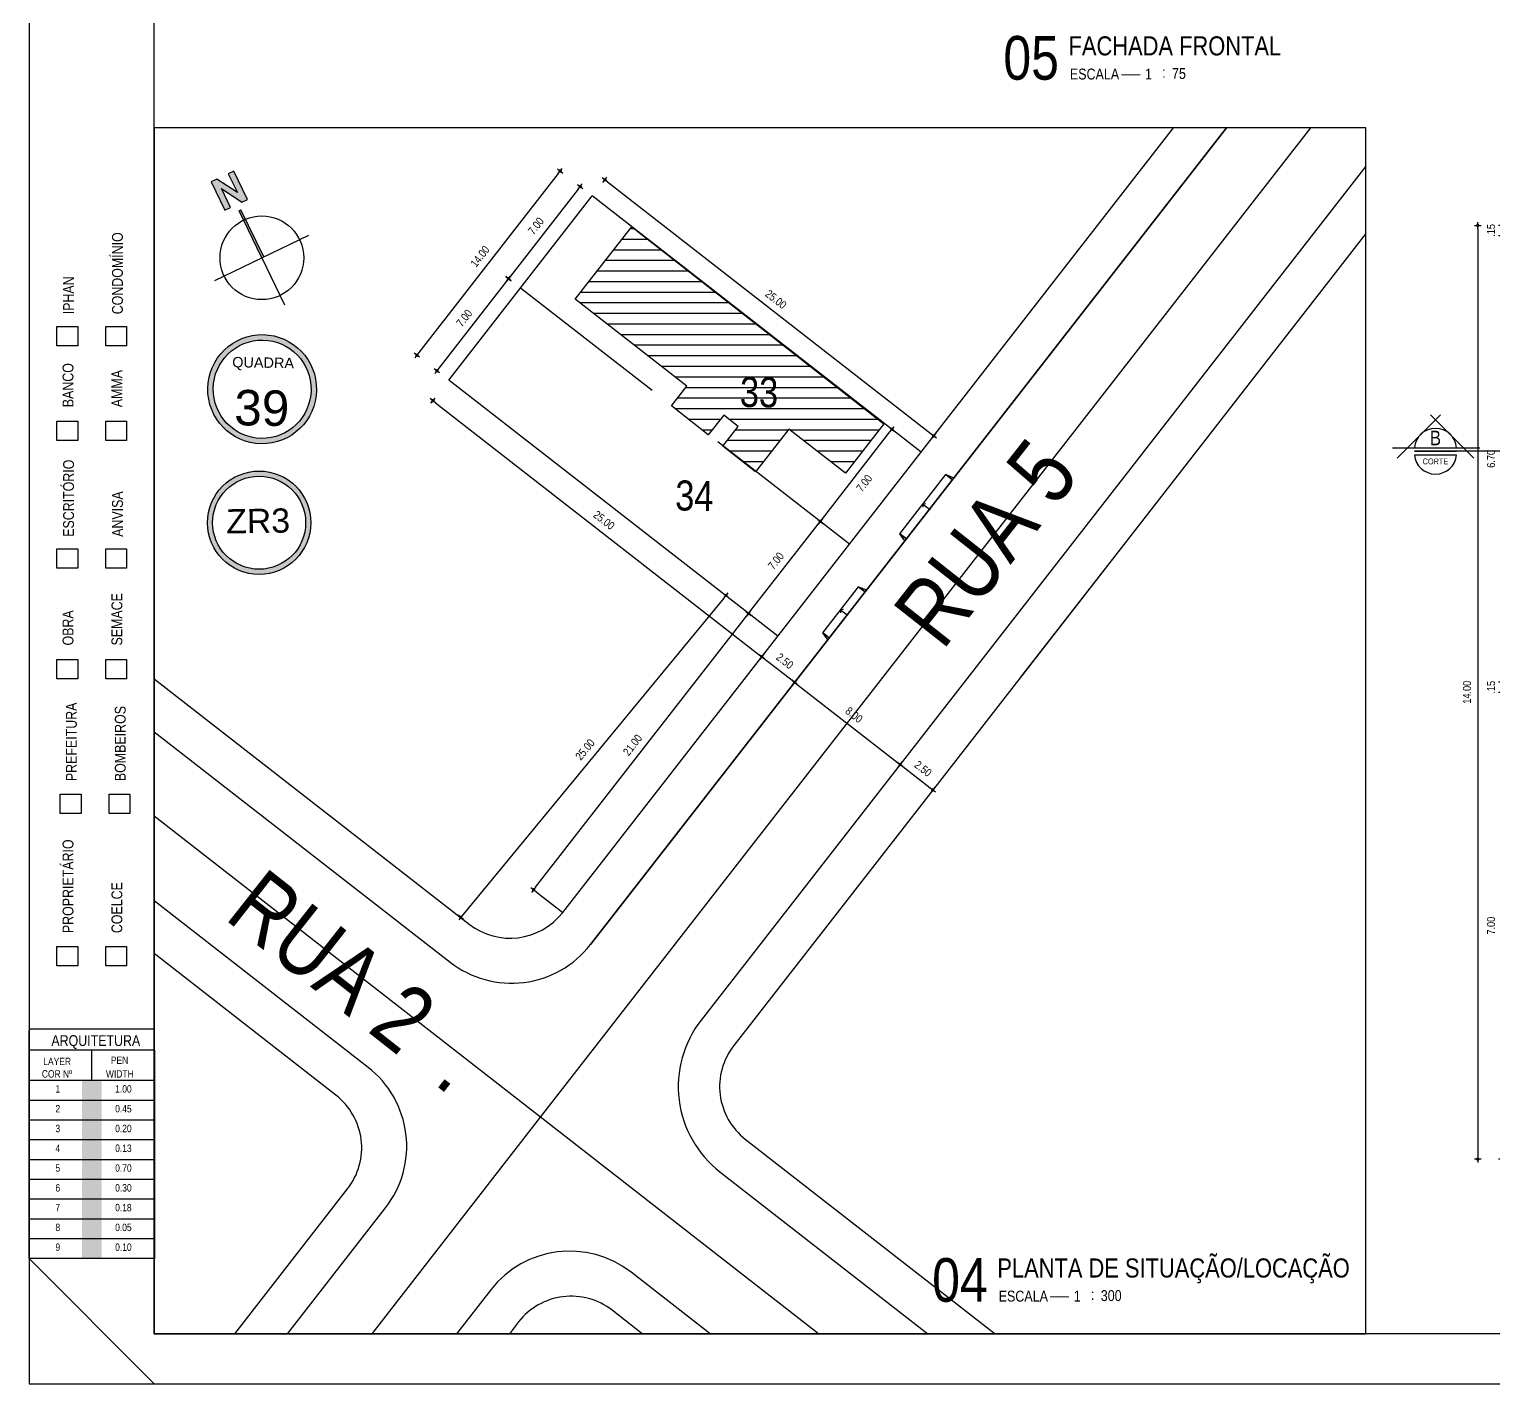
# Model space of a CAD drawing. Header units: millimetres. Extents: x 3955 to 10567, y -112 to 1797.
# Drawn here: x 5238.39 to 5260.35, y 995.98 to 1016.29 of the extents above; entities that cross this region are included whole.
import ezdxf
from ezdxf.enums import TextEntityAlignment as Align

# ---------------------------------------------------------------- set-up
doc = ezdxf.new("R2010")
doc.units = ezdxf.units.MM
doc.header["$LTSCALE"] = 20
for name, pattern in [('CONTINU', [0]), ('CONTINUO', [0]), ('DASHDOT', [1, 0.5, -0.25, 0, -0.25]), ('DASHED', [0.75, 0.5, -0.25]), ('DIVIDE', [1.25, 0.5, -0.25, 0, -0.25, 0, -0.25]), ('HIDDEN2', [0.1875, 0.125, -0.0625])]:
    doc.linetypes.add(name, pattern=pattern)
for name, color, linetype in [('Calçada', 1, 'Continuous'), ('COTA', 7, 'Continuous'), ('E-Pen-B', 5, 'Continuous'), ('E-pen-y', 2, 'Continuous'), ('E-txt-g', 3, 'Continuous'), ('E-TXT-Y', 2, 'Continuous'), ('EIXO DAS VIAS', 252, 'DASHDOT'), ('ESQUQDRIA', 2, 'Continuous'), ('LAYER1', 2, 'Continuous'), ('Lotes', 2, 'Continuous'), ('Nomes de Ruas', 3, 'Continuous'), ('Numero de lotes', 5, 'Continuous'), ('númeraçãoquadras', 4, 'Continuous'), ("PRANCHA - PROJETU'S", 7, 'Continuous'), ('Área Verde Geral', 98, 'Continuous')]:
    doc.layers.add(name, color=color, linetype=linetype)
doc.layers.add('E-Pen-G', color=3, linetype='Continuous', lineweight=30)
doc.layers.add('E-Txt-W', color=7, linetype='Continuous', lineweight=20)
doc.styles.add('F2', font='ARIALN.TTF')
doc.styles.add('STYLE1', font='sanss___.ttf')
doc.dimstyles.new('ARQUITETURA', dxfattribs={"dimtxt": 0.11, "dimasz": 0.05, "dimexe": 0.1, "dimexo": 0, "dimgap": 0.1, "dimtad": 1, "dimzin": 5, "dimdsep": 46, "dimtxsty": 'F2', "dimblk": 'COTA', "dimcen": 0, "dimse1": 1, "dimse2": 1, "dimadec": 0, "dimazin": 0, "dimtfac": 2, "dimtix": 1, "dimtmove": 2, "dimatfit": 3, "dimldrblk": 'COTA', "dimfxl": 1, "dimtolj": 1, "dimtzin": 5, "dimarcsym": 0})

# ---------------------------------------------------------------- blocks, each defined once
blk = doc.blocks.new('COTA')
at = {"layer": 'COTA'}
for p, q in [((-1, 0), (1, 0)), ((0, 1), (0, -1))]:
    blk.add_line(p, q, dxfattribs=at)
at = {"layer": 'COTA', "const_width": 0.5}
blk.add_lwpolyline([(-0.25, 0, 1), (0.25, 0, 1)], format="xyb", close=True, dxfattribs=at)
blk = doc.blocks.new('*D230')
at = {"color": 0, "lineweight": -2}
for p, q in [((5260.473714611462, 1013.397652507724), (5260.473714611462, 1013.447652507724)), ((5260.473714611462, 1013.347652507724), (5260.473714611462, 1013.197652507724)), ((5260.473714611462, 1013.147652507724), (5260.473714611462, 1013.097652507724))]:
    blk.add_line(p, q, dxfattribs=at)
at = {"color": 0, "lineweight": -2, "xscale": 0.05, "yscale": 0.05, "zscale": 0.05}
for p, rotation in [((5260.473714611462, 1013.347652507724), 270), ((5260.473714611462, 1013.197652507724), 90)]:
    blk.add_blockref('COTA', p, dxfattribs=dict(at, rotation=rotation))
at = {"color": 0, "insert": (5260.312445852936, 1013.272652507725), "char_height": 0.12, "attachment_point": 5, "rotation": 90, "style": 'F2'}
blk.add_mtext('\\A1;.15', dxfattribs=at)
blk = doc.blocks.new('*D231')
at = {"color": 0, "lineweight": -2}
blk.add_line((5260.473714611462, 1013.147652507724), (5260.473714611462, 1006.547652507724), dxfattribs=at)
at = {"color": 0, "lineweight": -2, "xscale": 0.05, "yscale": 0.05, "zscale": 0.05}
for p, rotation in [((5260.473714611462, 1013.197652507724), 90), ((5260.473714611462, 1006.497652507724), 270)]:
    blk.add_blockref('COTA', p, dxfattribs=dict(at, rotation=rotation))
at = {"color": 0, "insert": (5260.312445852936, 1009.847652507725), "char_height": 0.12, "attachment_point": 5, "rotation": 90, "style": 'F2'}
blk.add_mtext('\\A1;6.70', dxfattribs=at)
blk = doc.blocks.new('*D232')
at = {"color": 0, "lineweight": -2}
for p, q in [((5260.473714611462, 1006.547652507724), (5260.473714611462, 1006.597652507724)), ((5260.473714611462, 1006.497652507724), (5260.473714611462, 1006.347652507724)), ((5260.473714611462, 1006.297652507724), (5260.473714611462, 1006.247652507724))]:
    blk.add_line(p, q, dxfattribs=at)
at = {"color": 0, "lineweight": -2, "xscale": 0.05, "yscale": 0.05, "zscale": 0.05}
for p, rotation in [((5260.473714611462, 1006.497652507724), 270), ((5260.473714611462, 1006.347652507724), 90)]:
    blk.add_blockref('COTA', p, dxfattribs=dict(at, rotation=rotation))
at = {"color": 0, "insert": (5260.312445852936, 1006.422652507725), "char_height": 0.12, "attachment_point": 5, "rotation": 90, "style": 'F2'}
blk.add_mtext('\\A1;.15', dxfattribs=at)
blk = doc.blocks.new('*D300')
at = {"color": 0, "lineweight": -2}
blk.add_line((5260.113616015009, 1013.297652507724), (5260.113616015009, 999.3976525077235), dxfattribs=at)
at = {"color": 0, "lineweight": -2, "xscale": 0.05, "yscale": 0.05, "zscale": 0.05}
for p, rotation in [((5260.113616015009, 1013.347652507724), 90), ((5260.113616015009, 999.3476525077235), 270)]:
    blk.add_blockref('COTA', p, dxfattribs=dict(at, rotation=rotation))
at = {"color": 0, "insert": (5259.952347256482, 1006.347652507724), "char_height": 0.12, "attachment_point": 5, "rotation": 90, "style": 'F2'}
blk.add_mtext('\\A1;14.00', dxfattribs=at)
blk = doc.blocks.new('*D299')
at = {"color": 0, "lineweight": -2}
blk.add_line((5260.473714611462, 1006.297652507724), (5260.473714611462, 999.3976525077235), dxfattribs=at)
at = {"color": 0, "lineweight": -2, "xscale": 0.05, "yscale": 0.05, "zscale": 0.05}
for p, rotation in [((5260.473714611462, 1006.347652507724), 90), ((5260.473714611462, 999.3476525077235), 270)]:
    blk.add_blockref('COTA', p, dxfattribs=dict(at, rotation=rotation))
at = {"color": 0, "insert": (5260.312445852936, 1002.847652507724), "char_height": 0.12, "attachment_point": 5, "rotation": 90, "style": 'F2'}
blk.add_mtext('\\A1;7.00', dxfattribs=at)
blk = doc.blocks.new('Ind-cor_Hor')
at = {"layer": 'E-Pen-B', "color": 2}
blk.add_line((-0.3497791267353989, 0), (0.3497791267353989, 0), dxfattribs=at)
at = {"layer": 'E-Pen-G', "color": 7}
blk.add_line((-0.3497791267353989, -0.05849999999999511), (0.3497791267353989, -0.05849999999999511), dxfattribs=at)
blk.add_arc((0, -0.02924999999999756), 0.351, 184.7801918472026, 355.2198081527966, dxfattribs=at)
at = {"layer": 'E-pen-y', "color": 2}
for p, q in [((-0.6385499596016118, -0.1136975341759126), (0.08220786063753138, 0.6070602860632022)), ((0.6385499596016118, -0.1136975341759197), (-0.08220786063753138, 0.6070602860632022)), ((-0.714339331841586, 0.05850000000000222), (0.7399195304632329, 0.05849999999999511))]:
    blk.add_line(p, q, dxfattribs=at)
blk.add_arc((0, 0.02925000000000466), 0.351, 4.780191847198869, 175.2198081528011, dxfattribs=at)
at = {"layer": 'E-Txt-W', "color": 2, "style": 'F2'}
blk.add_attdef('CORTE', text='', height=0.23, dxfattribs=at).set_placement((-0.001307771413927128, 0.1000339336099572), align=Align.CENTER)
at = {"layer": 'E-Txt-W', "color": 7, "style": 'F2'}
blk.add_attdef('PRANCHA', text='', height=0.075, dxfattribs=at).set_placement((-0.001307771413927128, -0.1793388604576336), align=Align.CENTER)
blk = doc.blocks.new('Norte1-flat-1-flat-1')
at = {"linetype": 'CONTINU'}
blk.add_hatch(color=7, dxfattribs=at).paths.add_polyline_path([(-21.16441514343023, 37.22953704185784), (-23.84178454522043, 35.94439958967268), (-17.3892981200479, 22.50172097980976), (-14.71192871872336, 23.78685843013227), (-19.01358633395284, 32.74864417128265), (-9.35718991421163, 26.35713333263993), (-6.679820512421429, 27.64227078296244), (-13.13230693712831, 41.08494939468801), (-15.80967633891851, 39.79981194250286), (-11.50801872182637, 30.83802620135248)])
h = blk.add_hatch(color=7, dxfattribs=at)
h.paths.add_polyline_path([(-9.81702229060487, 22.73979083274555), (-10.70947875780985, 22.31141168251634), (-8.567583006026775, 17.84912934479186, -0.01250586609939816), (-7.664410358100545, 18.25518312128681)])
h.paths.add_polyline_path([(-7.664410358100546, 18.25518312128681, 0.01250586609939817), (-8.567583006026776, 17.84912934479186), (-1.25104904213913e-09, -1.19655041430633e-09), (0.8924564666750552, 0.428379149392967)])
at = {"color": 7, "linetype": 'CONTINU'}
for p, q in [((-10.70947875780985, 22.31141168251634), (-9.81702229060487, 22.73979083274555)), ((-9.313225746154785e-10, -1.862645149230957e-09), (-10.70947875780985, 22.31141168251634)), ((0.892456466332078, 0.4283791501075029), (-9.817022290546447, 22.73979083262384)), ((-22.31141168344766, -10.70947875827551), (22.31141168205068, 10.70947875641286)), ((-9.313225746154785e-10, -1.862645149230957e-09), (10.7094787559472, -22.31141168437898))]:
    blk.add_line(p, q, dxfattribs=at)
blk.add_lwpolyline([(-23.84178454522043, 35.94439958967268), (-17.3892981200479, 22.50172097980976), (-14.71192871872336, 23.78685843013227), (-19.01358633395284, 32.74864417128265), (-9.35718991421163, 26.35713333263993), (-6.679820512421429, 27.64227078296244), (-13.13230693712831, 41.08494939468801), (-15.80967633891851, 39.79981194250286), (-11.50801872182637, 30.83802620135248), (-21.16441514343023, 37.22953704185784)], close=True, dxfattribs=at)
blk.add_circle((-9.313225746154785e-10, -1.862645149230957e-09), 19.79886100215877, dxfattribs=at)
blk = doc.blocks.new('NUM_quadra')
at = {"linetype": 'CONTINU'}
h = blk.add_hatch(color=7, dxfattribs=at)
edge = h.paths.add_edge_path(flags=17)
edge.add_arc((0, 0), 0.18, 0, 360)
edge = h.paths.add_edge_path()
edge.add_arc((0, 0), 0.2, 0, 360)
at = {"color": 7}
for radius in [0.2, 0.18]:
    blk.add_circle((0, 0), radius, dxfattribs=at)
at = {"color": 7, "insert": (-0.1114319926046001, 0.1167048406463935), "char_height": 0.038, "width": 0.2663, "attachment_point": 1, "style": 'F2'}
blk.add_mtext('\\fArial|b0|i0|c0|p34;QUADRA', dxfattribs=at)
at = {"color": 7, "style": 'STYLE1'}
blk.add_attdef('00', text='', height=0.13, dxfattribs=at).set_placement((-2.886579864025407e-15, -0.1065914540656122), align=Align.CENTER)
blk = doc.blocks.new('*D361')
at = {"color": 0, "lineweight": -2}
blk.add_line((5246.62325009768, 1013.891014079622), (5245.609533571611, 1012.589138968436), dxfattribs=at)
at = {"color": 0, "lineweight": -2, "xscale": 0.05, "yscale": 0.05, "zscale": 0.05}
for p, rotation in [((5246.653968780287, 1013.930464840565), 52.09357717515282), ((5245.578814889004, 1012.549688207494), 232.0935771751528)]:
    blk.add_blockref('COTA', p, dxfattribs=dict(at, rotation=rotation))
at = {"color": 0, "insert": (5245.989148329843, 1013.339155800179), "char_height": 0.12, "attachment_point": 5, "rotation": 52.09357717515278, "style": 'F2'}
blk.add_mtext('\\A1;7.00', dxfattribs=at)
blk = doc.blocks.new('*D362')
at = {"color": 0, "lineweight": -2}
blk.add_line((5245.548096206398, 1012.51023744655), (5244.534379680328, 1011.208362335366), dxfattribs=at)
at = {"color": 0, "lineweight": -2, "xscale": 0.05, "yscale": 0.05, "zscale": 0.05}
for p, rotation in [((5245.578814889004, 1012.549688207493), 52.09357717515282), ((5244.503660997722, 1011.168911574423), 232.0935771751528)]:
    blk.add_blockref('COTA', p, dxfattribs=dict(at, rotation=rotation))
at = {"color": 0, "insert": (5244.913994438561, 1011.958379167107), "char_height": 0.12, "attachment_point": 5, "rotation": 52.09357717515278, "style": 'F2'}
blk.add_mtext('\\A1;7.00', dxfattribs=at)
blk = doc.blocks.new('*D363')
at = {"color": 0, "lineweight": -2}
blk.add_line((5246.322745089376, 1014.125004952071), (5244.233874672022, 1011.442353207814), dxfattribs=at)
at = {"color": 0, "lineweight": -2, "xscale": 0.05, "yscale": 0.05, "zscale": 0.05}
for p, rotation in [((5246.353463771981, 1014.164455713014), 52.09357717514594), ((5244.203155989416, 1011.402902446872), 232.0935771751459)]:
    blk.add_blockref('COTA', p, dxfattribs=dict(at, rotation=rotation))
at = {"color": 0, "insert": (5245.151066375895, 1012.882758356093), "char_height": 0.12, "attachment_point": 5, "rotation": 52.09357717514591, "style": 'F2'}
blk.add_mtext('\\A1;14.00', dxfattribs=at)
blk = doc.blocks.new('*D364')
at = {"color": 0, "lineweight": -2}
blk.add_line((5244.48407640425, 1010.689482911759), (5249.336520000088, 1006.911084951222), dxfattribs=at)
at = {"color": 0, "lineweight": -2, "xscale": 0.05, "yscale": 0.05, "zscale": 0.05}
for p, rotation in [((5244.444625643308, 1010.720201594365), 142.0935771748445), ((5249.37597076103, 1006.880366268616), 322.0935771748445)]:
    blk.add_blockref('COTA', p, dxfattribs=dict(at, rotation=rotation))
at = {"color": 0, "insert": (5247.009377478318, 1008.927527436292), "char_height": 0.12, "attachment_point": 5, "rotation": 322.0935771748444, "style": 'F2'}
blk.add_mtext('\\A1;25.00', dxfattribs=at)
blk = doc.blocks.new('*D365')
at = {"color": 0, "lineweight": -2}
blk.add_line((5247.062441057285, 1014.000772293965), (5251.914884653248, 1010.222374333372), dxfattribs=at)
at = {"color": 0, "lineweight": -2, "xscale": 0.05, "yscale": 0.05, "zscale": 0.05}
for p, rotation in [((5247.022990296342, 1014.031490976571), 142.0935771751552), ((5251.954335414192, 1010.191655650766), 322.0935771751552)]:
    blk.add_blockref('COTA', p, dxfattribs=dict(at, rotation=rotation))
at = {"color": 0, "insert": (5249.587742131416, 1012.238816818471), "char_height": 0.12, "attachment_point": 5, "rotation": 322.0935771751552, "style": 'F2'}
blk.add_mtext('\\A1;25.00', dxfattribs=at)
blk = doc.blocks.new('IND_DES')
at = {"layer": 'E-Txt-W', "color": 7}
blk.add_line((0.02691874245280701, -0.2427656959243834), (0.1983660587259664, -0.2427656959243834), dxfattribs=at)
at = {"layer": 'E-txt-g', "color": 7, "style": 'F2'}
for s, p in [('ESCALA', (-0.4462717795387974, -0.2864363435289476)), ('1', (0.2425575839921805, -0.2864363435289476)), (':', (0.3987914186079706, -0.2706450809588361))]:
    blk.add_text(s, height=0.1, dxfattribs=at).set_placement(p)
blk.add_attdef('ESCALA', (0.4897224567261773, -0.2812346871019269), '', height=0.1, dxfattribs=at)
at = {"layer": 'E-Txt-W', "color": 6, "style": 'F2'}
blk.add_attdef('00', text='', height=0.4, dxfattribs=at).set_placement((-0.7082919628174977, -0.2880972761437874), align=Align.CENTER)
at = {"layer": 'E-TXT-Y', "color": 7, "style": 'F2'}
for tag, p in [('PROJETO', (-0.456320197291042, 0.1829284647775342)), ('DESENHO', (-0.4582074107559393, -0.06583962129464105))]:
    blk.add_attdef(tag, p, '', height=0.175, dxfattribs=at)
blk = doc.blocks.new('*D477')
at = {"color": 0, "lineweight": -2}
blk.add_line((5245.983785393642, 1003.425905756619), (5249.147809701572, 1007.489334132995), dxfattribs=at)
at = {"color": 0, "lineweight": -2, "xscale": 0.05, "yscale": 0.05, "zscale": 0.05}
for p, rotation in [((5249.178528384178, 1007.528784893938), 52.09357717484001), ((5245.953066711036, 1003.386454995677), 232.09357717484)]:
    blk.add_blockref('COTA', p, dxfattribs=dict(at, rotation=rotation))
at = {"color": 0, "insert": (5247.438554042805, 1005.556699220958), "char_height": 0.12, "attachment_point": 5, "rotation": 52.093577174840014, "style": 'F2'}
blk.add_mtext('\\A1;21.00', dxfattribs=at)
blk = doc.blocks.new('*D478')
at = {"color": 0, "lineweight": -2}
blk.add_line((5248.806996525327, 1007.760390036623), (5244.894270463841, 1003.012493683478), dxfattribs=at)
at = {"color": 0, "lineweight": -2, "xscale": 0.05, "yscale": 0.05, "zscale": 0.05}
for p, rotation in [((5248.838794931111, 1007.798975803295), 50.50817516460869), ((5244.862472058057, 1002.973907916806), 230.5081751646087)]:
    blk.add_blockref('COTA', p, dxfattribs=dict(at, rotation=rotation))
at = {"color": 0, "insert": (5246.726179920827, 1005.489003648529), "char_height": 0.12, "attachment_point": 5, "rotation": 50.508175164608716, "style": 'F2'}
blk.add_mtext('\\A1;25.00', dxfattribs=at)
blk = doc.blocks.new('*D479')
at = {"color": 0, "lineweight": -2}
blk.add_line((5249.209247066883, 1007.568235654984), (5250.222963593078, 1008.870110765628), dxfattribs=at)
at = {"color": 0, "lineweight": -2, "xscale": 0.05, "yscale": 0.05, "zscale": 0.05}
for p, rotation in [((5250.253682275695, 1008.909561526563), 52.09357716016775), ((5249.178528384267, 1007.52878489405), 232.0935771601677)]:
    blk.add_blockref('COTA', p, dxfattribs=dict(at, rotation=rotation))
at = {"color": 0, "insert": (5249.588861825204, 1008.318252486489), "char_height": 0.12, "attachment_point": 5, "rotation": 52.093577160167754, "style": 'F2'}
blk.add_mtext('\\A1;7.00', dxfattribs=at)
blk = doc.blocks.new('*D480')
at = {"color": 0, "lineweight": -2}
blk.add_line((5250.284400958311, 1008.949012287497), (5251.298117484958, 1010.250887398721), dxfattribs=at)
at = {"color": 0, "lineweight": -2, "xscale": 0.05, "yscale": 0.05, "zscale": 0.05}
for p, rotation in [((5251.328836167575, 1010.290338159655), 52.09357716016779), ((5250.253682275696, 1008.909561526562), 232.0935771601678)]:
    blk.add_blockref('COTA', p, dxfattribs=dict(at, rotation=rotation))
at = {"color": 0, "insert": (5250.912433085574, 1009.483282220288), "char_height": 0.12, "attachment_point": 5, "rotation": 52.09357716016778, "style": 'F2'}
blk.add_mtext('\\A1;7.00', dxfattribs=at)
blk = doc.blocks.new('*D481')
at = {"color": 0, "lineweight": -2}
blk.add_line((5249.415421521891, 1006.849647586072), (5249.829654512037, 1006.527101418512), dxfattribs=at)
at = {"color": 0, "lineweight": -2, "xscale": 0.05, "yscale": 0.05, "zscale": 0.05}
for p, rotation in [((5249.375970760949, 1006.880366268679), 142.0935771750408), ((5249.869105272979, 1006.496382735906), 322.0935771750408)]:
    blk.add_blockref('COTA', p, dxfattribs=dict(at, rotation=rotation))
at = {"color": 0, "insert": (5249.721617293114, 1006.815618007094), "char_height": 0.12, "attachment_point": 5, "rotation": 322.09357717504076, "style": 'F2'}
blk.add_mtext('\\A1;2.50', dxfattribs=at)
blk = doc.blocks.new('*D482')
at = {"color": 0, "lineweight": -2}
blk.add_line((5249.908556033923, 1006.465664053298), (5251.411630025766, 1005.295282246048), dxfattribs=at)
at = {"color": 0, "lineweight": -2, "xscale": 0.05, "yscale": 0.05, "zscale": 0.05}
for p, rotation in [((5249.869105272979, 1006.496382735905), 142.0935771750408), ((5251.451080786708, 1005.264563563442), 322.0935771750408)]:
    blk.add_blockref('COTA', p, dxfattribs=dict(at, rotation=rotation))
at = {"color": 0, "insert": (5250.759172305994, 1006.007716654476), "char_height": 0.12, "attachment_point": 5, "rotation": 322.09357717504076, "style": 'F2'}
blk.add_mtext('\\A1;8.00', dxfattribs=at)
blk = doc.blocks.new('*D483')
at = {"color": 0, "lineweight": -2}
blk.add_line((5251.490531547652, 1005.233844880835), (5251.900819461452, 1004.914370581731), dxfattribs=at)
at = {"color": 0, "lineweight": -2, "xscale": 0.05, "yscale": 0.05, "zscale": 0.05}
for p, rotation in [((5251.451080786708, 1005.264563563442), 142.0935771750408), ((5251.940270222394, 1004.883651899124), 322.0935771750408)]:
    blk.add_blockref('COTA', p, dxfattribs=dict(at, rotation=rotation))
at = {"color": 0, "insert": (5251.794754780702, 1005.201351236085), "char_height": 0.12, "attachment_point": 5, "rotation": 322.09357717504076, "style": 'F2'}
blk.add_mtext('\\A1;2.50', dxfattribs=at)

msp = doc.modelspace()

# ---------------------------------------------------------------- hatches: boundary and pattern name
h = msp.add_hatch()
h.set_pattern_fill('ANSI31', color=8, scale=0.05, angle=135, style=0)
h.set_pattern_definition([(180, (0, 0), (-2.775557561562891e-17, -0.15875), [])])
h.paths.add_polyline_path([(5247.402512618314, 1013.298259597251), (5247.425608161155, 1013.327803562809), (5251.207235752594, 1010.371574079217), (5250.629224355104, 1009.632855373695), (5249.782920168915, 1010.29504716836), (5249.282516740702, 1009.654927914601), (5248.790117314733, 1010.03985362861), (5249.021072743139, 1010.335293284191), (5248.804416995713, 1010.504660598355), (5248.573461567307, 1010.209220942774), (5248.021974210222, 1010.640337742465), (5248.252929638627, 1010.935777398046), (5246.578771590333, 1012.244524825678)])
h.paths.add_polyline_path([(5248.927764904104, 1010.50766945801), (5249.730791329364, 1010.493307621631), (5249.743116765478, 1011.18247094589), (5248.940090340217, 1011.196832782269)], flags=24)
at = {"linetype": 'CONTINU'}
h = msp.add_hatch(color=7, dxfattribs=at)
edge = h.paths.add_edge_path(flags=17)
edge.add_arc((5241.837753441615, 1008.889677973667), 0.697588582677177, 0, 360)
edge = h.paths.add_edge_path()
edge.add_arc((5241.837753441615, 1008.889677973667), 0.7750984251968633, 0, 360)
at = {"layer": "PRANCHA - PROJETU'S"}
h = msp.add_hatch(color=1, dxfattribs=at)
h.set_gradient(color1=(255, 0, 0), color2=(255, 0, 0), tint=1)
h.paths.add_polyline_path([(5239.478435074801, 1000.524461633075), (5239.18183562485, 1000.524461633075), (5239.18183562485, 1000.227862183123), (5239.478435074801, 1000.227862183123)])
h = msp.add_hatch(color=2, dxfattribs=at)
h.set_gradient(color1=(255, 255, 0), color2=(255, 255, 0), tint=1)
h.paths.add_polyline_path([(5239.478435074801, 999.9312627331709), (5239.478435074801, 1000.227862183123), (5239.18183562485, 1000.227862183123), (5239.18183562485, 999.9312627331709)])
h = msp.add_hatch(color=3, dxfattribs=at)
h.set_gradient(color1=(0, 255, 0), color2=(0, 255, 0), tint=1)
h.paths.add_polyline_path([(5239.478435074801, 999.9312627331709), (5239.18183562485, 999.9312627331707), (5239.18183562485, 999.6346632832184), (5239.478435074801, 999.6346632832184)])
h = msp.add_hatch(color=4, dxfattribs=at)
h.set_gradient(color1=(0, 255, 255), color2=(0, 255, 255), tint=1)
h.paths.add_polyline_path([(5239.478435074801, 999.6346632832184), (5239.18183562485, 999.6346632832184), (5239.18183562485, 999.3380638332661), (5239.478435074801, 999.3380638332661)])
h = msp.add_hatch(color=5, dxfattribs=at)
h.set_gradient(color1=(0, 0, 255), color2=(0, 0, 255), tint=1)
h.paths.add_polyline_path([(5239.478435074801, 999.3380638332661), (5239.18183562485, 999.3380638332661), (5239.18183562485, 999.0414643833143), (5239.478435074801, 999.0414643833143)])
h = msp.add_hatch(color=6, dxfattribs=at)
h.set_gradient(color1=(255, 0, 255), color2=(255, 0, 255), tint=1)
h.paths.add_polyline_path([(5239.478435074801, 999.0414643833143), (5239.18183562485, 999.0414643833143), (5239.18183562485, 998.7448649333618), (5239.478435074801, 998.7448649333618)])
h = msp.add_hatch(color=7, dxfattribs=at)
h.set_gradient(color1=(255, 255, 255), tint=1)
h.paths.add_polyline_path([(5239.478435074801, 998.7448649333618), (5239.18183562485, 998.7448649333618), (5239.18183562485, 998.4482654834095), (5239.478435074801, 998.4482654834095)])
h = msp.add_hatch(color=8, dxfattribs=at)
h.set_gradient(color1=(128, 128, 128), color2=(128, 128, 128), tint=1)
h.paths.add_polyline_path([(5239.478435074801, 998.4482654834095), (5239.18183562485, 998.4482654834095), (5239.18183562485, 998.1516660334574), (5239.478435074801, 998.1516660334574)])
h = msp.add_hatch(color=9, dxfattribs=at)
h.set_gradient(color1=(192, 192, 192), color2=(192, 192, 192), tint=1)
h.paths.add_polyline_path([(5239.478435074801, 998.1516660334574), (5239.18183562485, 998.1516660334574), (5239.18183562485, 997.8550665835052), (5239.478435074801, 997.8550665835052)])

# ---------------------------------------------------------------- linework, layer by layer
at = {"color": 2, "linetype": 'DIVIDE'}
msp.add_line((5289.653677241229, 1009.961515676973), (5259.164649072616, 1009.961515676973), dxfattribs=at)
at = {"color": 8, "linetype": 'DASHDOT'}
msp.add_line((5245.992517471978, 1003.355736313071), (5246.390304511926, 1003.045995929533, 5.788039656504465), dxfattribs=at)
at = {"color": 2}
msp.add_line((5240.265903758311, 995.9800665835052), (5238.390903758311, 997.8550665835052), dxfattribs=at)
msp.add_lwpolyline([(5238.390903758311, 995.9800665835052), (5304.267524930535, 995.9800665835052), (5304.267524930535, 1040.530066583505), (5238.390903758311, 1040.530066583505)], close=True, dxfattribs=at)
at = {"color": 1}
for points in [[(5240.265903758311, 1039.780066583505), (5303.517524930535, 1039.780066583505), (5303.517524930535, 996.7300665835052), (5240.265903758311, 996.7300665835052)], [(5240.265903758311, 996.7300665835052), (5258.43699524898, 996.7300665835052), (5258.43699524898, 1014.81127984325), (5240.265903758311, 1014.81127984325)]]:
    msp.add_lwpolyline(points, close=True, dxfattribs=at)
at = {"color": 5, "elevation": 12.96344213336095}
msp.add_lwpolyline([(5247.402512618314, 1013.298259597251), (5247.425608161155, 1013.327803562809), (5251.207235752594, 1010.371574079217), (5250.629224355104, 1009.632855373695), (5249.782920168915, 1010.29504716836), (5249.282516740702, 1009.654927914601), (5248.790117314733, 1010.03985362861), (5249.021072743139, 1010.335293284191), (5248.804416995713, 1010.504660598355), (5248.573461567307, 1010.209220942774), (5248.021974210222, 1010.640337742465), (5248.252929638627, 1010.935777398046), (5246.578771590333, 1012.244524825678), (5247.402512618313, 1013.298259597251)], dxfattribs=at)
at = {"color": 7}
for radius in [0.7750984251968633, 0.697588582677177]:
    msp.add_circle((5241.837753441615, 1008.889677973667, 12.96344213336095), radius, dxfattribs=at)
at = {"layer": 'Calçada', "color": 6, "lineweight": -3}
for p in [(5256.343573167711, 1014.811279843251, 12.96344213336095), (5256.343573167769, 1014.81127984325, 12.96344213336095)]:
    msp.add_line(p, (5246.806642317028, 1002.563385493842, 12.96344213336095), dxfattribs=at)
at = {"layer": 'Calçada', "color": 7, "lineweight": -3}
for p, q in [((5246.806642317028, 1002.563385493842, 12.96344213336095), (5256.343573167769, 1014.81127984325, 12.96344213336095)), ((5240.265903758311, 1005.755285188104, 12.96344213336095), (5244.701575355705, 1002.301410416208, 12.96344213336095)), ((5248.601278843308, 996.7300665835053, 12.96344213336095), (5247.417887800071, 997.6515244462281, 12.96344213336095)), ((5245.312804494602, 997.3895620958, 12.96344213336095), (5244.799282503185, 996.7300665835049, 12.96344213336095))]:
    msp.add_line(p, q, dxfattribs=at)
at = {"layer": 'Calçada', "color": 6, "lineweight": -3, "elevation": 12.96344213336095}
msp.add_lwpolyline([(5240.265903758311, 1005.755285188017), (5244.701559010475, 1002.301423143385, 0.4142135623732213), (5246.806642317028, 1002.563385493842), (5256.343573167711, 1014.811279843251)], format="xyb", dxfattribs=at)
at = {"layer": 'Calçada', "color": 7, "lineweight": -3, "elevation": 12.96344213336095}
msp.add_lwpolyline([(5242.264477150276, 996.7300665835054), (5243.734774056404, 998.6183093998335, 0.4142135623730951), (5243.472811706295, 1000.723392706154), (5240.265903758311, 1003.220479835651)], format="xyb", dxfattribs=at)
at = {"layer": 'Calçada', "color": 7, "lineweight": -3}
for centre, radius, start, end in [((5245.623119488639, 1003.484945971773, 12.96344213336095), 1.499999999933745, 232.0935771855114, 322.0935771855322), ((5246.496327322606, 996.4680016178391, 12.96344213336095), 1.499999999648014, 52.09357719956031, 142.0935771995594)]:
    msp.add_arc(centre, radius, start, end, dxfattribs=at)
at = {"layer": 'EIXO DAS VIAS', "color": 8, "linetype": 'DASHED', "ltscale": 10}
for p, q in [((5246.059723405913, 999.9764737941078, 38.89032640008285), (5257.610975844613, 1014.81127984325, 38.89032640008285)), ((5246.059723405913, 999.9764737941078, 38.89032640008285), (5240.265903758311, 1004.487882511693, 38.89032640008285)), ((5243.531879827384, 996.730066583505, 38.89032640008285), (5246.059723405913, 999.9764737941078, 38.89032640008285)), ((5250.228952810422, 996.7300665835049, 38.89032640008285), (5246.059723405913, 999.9764737941078, 38.89032640008285))]:
    msp.add_line(p, q, dxfattribs=at)
at = {"layer": 'ESQUQDRIA', "color": 8, "ltscale": 0.5}
for p, q in [((5251.79091515721, 1009.167984476577, 12.96344213336095), (5251.789602325784, 1009.12361291231, 12.96344213336095)), ((5251.79091515721, 1009.167984476577, 12.96344213336095), (5251.833903480263, 1009.177689976616, 12.96344213336095)), ((5251.79091515721, 1009.167984476577, 12.96344213336095), (5251.889539103265, 1009.091183973553, 12.96344213336095)), ((5250.558267083667, 1007.585070142416, 12.96344213336095), (5250.556954252243, 1007.540698578149, 12.96344213336095)), ((5250.558267083667, 1007.585070142416, 12.96344213336095), (5250.60125540672, 1007.594775642454, 12.96344213336095)), ((5250.558267083667, 1007.585070142416, 12.96344213336095), (5250.656891029722, 1007.508269639391, 12.96344213336095))]:
    msp.add_line(p, q, dxfattribs=at)
for centre in [(5251.889539103265, 1009.091183973553, 12.96344213336095), (5250.656891029722, 1007.508269639391, 12.96344213336095)]:
    msp.add_circle(centre, 0.008717634328772438, dxfattribs=at)
at = {"layer": 'LAYER1', "color": 8, "linetype": 'Continuous', "elevation": 12.96344213336095}
for points in [[(5251.520896688747, 1008.617789032496), (5251.4453128936, 1008.724176719336), (5251.543936839654, 1008.647376216312), (5251.4453128936, 1008.724176719336), (5252.136517420819, 1009.611792233819), (5252.235141366874, 1009.534991730794), (5252.136517420819, 1009.611792233819), (5252.258181517781, 1009.56457891461)], [(5250.365049118228, 1007.133498644388), (5250.289465323082, 1007.239886331229), (5250.388089269136, 1007.163085828204), (5250.289465323082, 1007.239886331229), (5250.827068844254, 1007.930253953604), (5250.925692790307, 1007.85345345058), (5250.827068844254, 1007.930253953604), (5250.948732941214, 1007.883040634396)]]:
    msp.add_lwpolyline(points, dxfattribs=at)
at = {"layer": 'Lotes', "color": 6, "linetype": 'CONTINUO', "lineweight": -3}
for p, q in [((5246.390304511926, 1003.045995929533, 12.96344213336095), (5255.551446495044, 1014.811279843251, 12.96344213336095)), ((5258.43699524898, 1013.227132934286, 12.96344213336095), (5252.180065646582, 1005.191611458337, 12.96344213336095)), ((5255.405527320389, 1009.333941357465, 12.96344213336095), (5254.330373428926, 1007.953164724422, 12.96344213336095)), ((5254.330373428926, 1007.953164724422, 12.96344213336095), (5253.255219538278, 1006.572388090914, 12.96344213336095)), ((5240.265903758311, 1006.547411870466, 12.96344213336095), (5244.986984520439, 1002.871300733065, 12.96344213336095)), ((5252.180065646582, 1005.191611458337, 12.96344213336095), (5248.954603972892, 1001.049281559208, 12.96344213336095)), ((5243.606139007654, 1003.946508253714, 12.96344213336095), (5244.98691564093, 1002.871354361785, 12.96344213336095)), ((5242.990201271303, 1000.307054900353, 12.96344213336095), (5240.265903758311, 1002.428353164706, 12.96344213336095)), ((5249.129217790567, 999.6459142960881, 12.96344213336095), (5252.873923003942, 996.7300665835049, 12.96344213336095)), ((5241.472350478224, 996.7300665835052, 12.96344213336095), (5243.164842838236, 998.9036660294734, 12.96344213336095)), ((5247.58398261222, 996.7300665835052, 12.96344213336095), (5247.132531170548, 997.0815932264305, 12.96344213336095)), ((5245.729142299435, 996.9069516596138, 12.96344213336095), (5245.591409176387, 996.730066583505, 12.96344213336095))]:
    msp.add_line(p, q, dxfattribs=at)
at = {"layer": 'Lotes', "color": 7, "linetype": 'CONTINUO', "lineweight": -3}
for p, q in [((5258.43699524898, 1014.236290800465, 12.96344213336095), (5248.465414537201, 1001.430193223518, 12.96344213336095)), ((5248.74830612594, 999.1567248606428, 12.96344213336095), (5251.864765144791, 996.7300665835053, 12.96344213336095))]:
    msp.add_line(p, q, dxfattribs=at)
at = {"layer": 'Lotes', "color": 6, "lineweight": -3}
for p, q in [((5244.684421067428, 1011.028161153479, 12.96344213336095), (5246.834728849993, 1013.789714419621, 12.96344213336095)), ((5251.766073967843, 1009.949879093816, 12.96344213336095), (5246.834728849994, 1013.789714419621, 12.96344213336095)), ((5249.61576618515, 1007.18832582773, 12.96344213336095), (5244.684421067427, 1011.02816115348, 12.96344213336095))]:
    msp.add_line(p, q, dxfattribs=at)
at = {"layer": 'Lotes', "color": 8, "linetype": 'HIDDEN2', "lineweight": -3}
msp.add_line((5250.690920076497, 1008.569102460308, 12.96344213336095), (5245.759574958318, 1012.408937786045, 12.96344213336095), dxfattribs=at)
at = {"layer": 'Lotes', "color": 6, "linetype": 'CONTINUO', "lineweight": -3}
for centre, radius, start, end in [((5245.601289293078, 1003.660369580866, 12.96344213336095), 1.000000000128334, 232.0935771815823, 322.0935771625597), ((5249.74361919209, 1000.434907906944, 12.96344213336095), 1.000000000081715, 142.0935771625597, 232.0935771815823), ((5242.375827619271, 999.5180396808065, 12.96344213336095), 0.9999999999999999, 322.0935771625597, 52.09357718158235), ((5246.518157518167, 996.2925780082807, 12.96344213336095), 1.000000000035216, 52.09357714218777, 142.0935771625597)]:
    msp.add_arc(centre, radius, start, end, dxfattribs=at)
at = {"layer": 'Lotes', "color": 7, "linetype": 'CONTINUO', "lineweight": -3}
msp.add_arc((5249.74361919209, 1000.434907906944, 12.96344213336095), 1.620000000081715, 142.0935771625597, 232.0935771815823, dxfattribs=at)
at = {"layer": "PRANCHA - PROJETU'S"}
for p, q in [((5240.26936694134, 1001.298443685938), (5238.390903758311, 1001.298443685938)), ((5238.390903758311, 997.8550665835052), (5238.390903758311, 1001.278468806184)), ((5240.26936694134, 1000.981869356232), (5238.390903758311, 1000.981869356232)), ((5240.26936694134, 1000.981869356232), (5238.390903758311, 1000.981869356232)), ((5239.330135349825, 1000.524461633075), (5239.330135349825, 1000.981869356232)), ((5240.26936694134, 1000.981869356232), (5240.26936694134, 997.8550665835052)), ((5240.26936694134, 1000.524461633075), (5238.390903758311, 1000.524461633075)), ((5240.26936694134, 1000.227862183123), (5238.390903758311, 1000.227862183123)), ((5240.26936694134, 999.9312627331709), (5238.390903758311, 999.9312627331709)), ((5240.26936694134, 999.6346632832184), (5238.390903758311, 999.6346632832184)), ((5240.26936694134, 999.3380638332661), (5238.390903758311, 999.3380638332661)), ((5240.26936694134, 999.0414643833143), (5238.390903758311, 999.0414643833143)), ((5240.26936694134, 998.7448649333618), (5238.390903758311, 998.7448649333618)), ((5240.26936694134, 998.4482654834095), (5238.390903758311, 998.4482654834095)), ((5240.26936694134, 998.1516660334574), (5238.390903758311, 998.1516660334574)), ((5240.26936694134, 997.8550665835052), (5238.390903758311, 997.8550665835052)), ((5240.26936694134, 997.8550665835052), (5238.390903758311, 997.8550665835052)), ((5240.26936694134, 997.8550665835052), (5238.390903758311, 997.8550665835052))]:
    msp.add_line(p, q, dxfattribs=at)
for points in [[(5238.804150295754, 1011.833152189309), (5239.117041836952, 1011.833152189309), (5239.117041836952, 1011.544604002385), (5238.804150295754, 1011.544604002385)], [(5239.537143788552, 1011.833152189309), (5239.85003532975, 1011.833152189309), (5239.85003532975, 1011.544604002385), (5239.537143788552, 1011.544604002385)], [(5238.804150295754, 1010.411091675867), (5239.117041836952, 1010.411091675867), (5239.117041836952, 1010.122543488943), (5238.804150295754, 1010.122543488943)], [(5239.537143788552, 1010.411091675867), (5239.85003532975, 1010.411091675867), (5239.85003532975, 1010.122543488943), (5239.537143788552, 1010.122543488943)], [(5238.804150295754, 1008.496643128773), (5239.117041836952, 1008.496643128773), (5239.117041836952, 1008.208094941848), (5238.804150295754, 1008.208094941848)], [(5239.537143788552, 1008.496643128773), (5239.85003532975, 1008.496643128773), (5239.85003532975, 1008.208094941848), (5239.537143788552, 1008.208094941848)], [(5238.804150295754, 1006.838328418092), (5239.117041836952, 1006.838328418092), (5239.117041836952, 1006.549780231168), (5238.804150295754, 1006.549780231168)], [(5239.537143788552, 1006.838328418092), (5239.85003532975, 1006.838328418092), (5239.85003532975, 1006.549780231168), (5239.537143788552, 1006.549780231168)], [(5238.854733942045, 1004.818297840423), (5239.167625483243, 1004.818297840423), (5239.167625483243, 1004.5297496535), (5238.854733942045, 1004.5297496535)], [(5239.587727434843, 1004.818297840423), (5239.900618976041, 1004.818297840423), (5239.900618976041, 1004.5297496535), (5239.587727434843, 1004.5297496535)], [(5238.804150295754, 1002.535078297346), (5239.117041836952, 1002.535078297346), (5239.117041836952, 1002.246530110422), (5238.804150295754, 1002.246530110422)], [(5239.537143788552, 1002.535078297346), (5239.85003532975, 1002.535078297346), (5239.85003532975, 1002.246530110422), (5239.537143788552, 1002.246530110422)]]:
    msp.add_lwpolyline(points, close=True, dxfattribs=at)

# ---------------------------------------------------------------- block references
ref = msp.add_blockref('IND_DES', (5254.726310056711, 1016.004811706807), dxfattribs=dict(xscale=1.636240131907927, yscale=1.636240131907927, zscale=1.636240131907927))
ref.add_attrib('00', '05', dxfattribs={"layer": 'E-Txt-W', "height": 0.6544956649125584, "style": 'F2'}).set_placement((5253.415765619195, 1015.533415382758), align=Align.CENTER)
ref.add_attrib('DESENHO', 'FACHADA FRONTAL', (5253.976572870065, 1015.897082370788), dxfattribs={"layer": 'E-TXT-Y', "color": 2, "height": 0.2863422170090243, "style": 'F2'})
ref.add_attrib('ESCALA', '75', (5255.527613897553, 1015.544643652767), dxfattribs={"layer": 'E-txt-g', "color": 7, "height": 0.1636244010411797, "style": 'F2'})
ref = msp.add_blockref('Ind-cor_Hor', (5259.479748801294, 1009.961515676973), dxfattribs=dict(xscale=0.9008534374780003, yscale=0.9008534374780003, zscale=0.9008534374780003))
ref.add_attrib('CORTE', 'B', dxfattribs={"layer": 'E-Txt-W', "height": 0.2188305110239526, "style": 'F2'}).set_placement((5259.47857069092, 1010.05163158993), align=Align.CENTER)
ref.add_attrib('PRANCHA', 'CORTE', dxfattribs={"layer": 'E-Txt-W', "height": 0.08753220440958104, "style": 'F2'}).set_placement((5259.47857069092, 1009.765500447645), align=Align.CENTER)
ref = msp.add_blockref('IND_DES', (5253.658507241159, 997.6798555790101), dxfattribs=dict(xscale=1.636240131907927, yscale=1.636240131907927, zscale=1.636240131907927))
ref.add_attrib('00', '04', dxfattribs={"layer": 'E-Txt-W', "height": 0.6544956649125584, "style": 'F2'}).set_placement((5252.347962803643, 997.2084592549604), align=Align.CENTER)
ref.add_attrib('DESENHO', 'PLANTA DE SITUAÇÃO/LOCAÇÃO', (5252.908770054513, 997.5721262429906), dxfattribs={"layer": 'E-TXT-Y', "color": 2, "height": 0.2863422170090243, "style": 'F2'})
ref.add_attrib('ESCALA', '300', (5254.459811082002, 997.2196875249697), dxfattribs={"layer": 'E-txt-g', "color": 7, "height": 0.1636244010411797, "style": 'F2'})
at = {"layer": 'númeraçãoquadras', "color": 6, "linetype": 'ByBlock', "extrusion": (0.08441109911141861, -0.001452856403118583, 0.996429955167484)}
ref = msp.add_blockref('NUM_quadra', (1100.950184158795, -5203.966732614977, 453.9216058956777), dxfattribs=dict(at, xscale=4.09244692044758, yscale=4.092446920400912, zscale=4.092446889212197, rotation=270.0385460285928))
ref.add_attrib('00', '39', dxfattribs={"layer": '0', "color": 3, "extrusion": (0.08441109911141861, -0.001452856403118583, 0.996429955167484), "height": 0.5320180955974843, "rotation": 270.0385460325038, "style": 'STYLE1'}).set_placement((1100.403994929061, -5203.967100066801, 453.921605895681), align=Align.CENTER)
at = {"layer": 'Área Verde Geral', "color": 6, "xscale": 0.03169630706975012, "yscale": 0.03169630706975011, "zscale": 0.03169630706975011, "rotation": 0.1566954067838298}
msp.add_blockref('Norte1-flat-1-flat-1', (5241.878651169665, 1012.862920421132, 12.96344213336095), dxfattribs=at)

# ---------------------------------------------------------------- texts
at = {"color": 7, "style": 'STYLE1'}
msp.add_attdef('ZR3', text='', height=0.3627460629921321, rotation=0.8447535902987989, dxfattribs=at).set_placement((5241.825461124077, 1008.736452165277, 12.96344213336095), align=Align.CENTER)
at = {"layer": 'Nomes de Ruas', "color": 2, "extrusion": (-0.06749600071538552, -0.05432638592179058, 0.9962393957679576), "style": 'F2'}
msp.add_text('RUA 5', height=1, rotation=102.9674616984355, dxfattribs=at).set_placement((2507.822700989105, 4707.698289900378, -396.2719712084445), align=Align.MIDDLE_CENTER)
at = {"layer": 'Nomes de Ruas', "color": 2, "extrusion": (-0.05429850004016359, 0.06751843609920927, 0.9962393957679578), "style": 'F2'}
msp.add_text('RUA 2  .', height=1, rotation=102.9674616984221, dxfattribs=at).set_placement((-4713.898014459862, 2496.801660603952, -203.9894304248347), align=Align.MIDDLE_CENTER)
at = {"layer": 'Numero de lotes', "color": 6, "style": 'F2'}
for s, p in [('33', (5249.335492979812, 1010.847985833916, 38.89032640008284)), ('34', (5248.36512598236, 1009.296016726525, 38.89032640008284))]:
    msp.add_text(s, height=0.4499999999999997, rotation=358.9753949972324, dxfattribs=at).set_placement(p, align=Align.MIDDLE_CENTER)
at = {"layer": "PRANCHA - PROJETU'S", "color": 2, "style": 'F2'}
for s, p in [('CONDOMÍNIO', (5239.631840766576, 1012.01549289674)), ('IPHAN', (5238.898847273777, 1012.01549289674)), ('BANCO', (5238.890363156657, 1010.622068404152)), ('AMMA', (5239.623356649456, 1010.622068404152)), ('ESCRITÓRIO', (5238.898847273777, 1008.678983836203)), ('ANVISA', (5239.631840766576, 1008.678983836203)), ('SEMACE', (5239.623356649456, 1007.049305146377)), ('OBRA', (5238.890363156657, 1007.049305146377)), ('PREFEITURA', (5238.940946802948, 1005.015266433645)), ('BOMBEIROS', (5239.673940295746, 1005.015266433645)), ('PROPRIETÁRIO', (5238.890363156657, 1002.736142449507)), ('COELCE', (5239.623356649456, 1002.736142449507))]:
    msp.add_text(s, height=0.1623454242287199, rotation=90, dxfattribs=at).set_placement(p, align=Align.TOP_LEFT)
msp.add_text('ARQUITETURA', height=0.1623454242287199, dxfattribs=at).set_placement((5238.722052970939, 1001.206199330045), align=Align.TOP_LEFT)
at = {"layer": "PRANCHA - PROJETU'S", "style": 'F2'}
for s, p in [('LAYER', (5238.600854545492, 1000.867859854433)), ('PEN', (5239.613549111698, 1000.885325040581)), ('COR Nº', (5238.579295943383, 1000.680757208039)), ('WIDTH', (5239.5405720956, 1000.680757208039)), ('1', (5238.783150032794, 1000.455670750561)), ('1.00', (5239.678772621794, 1000.455670750561)), ('2', (5238.783150032794, 1000.159071300609)), ('0.45', (5239.678772621794, 1000.159071300609)), ('3', (5238.783150032794, 999.8624718506563)), ('0.20', (5239.678772621794, 999.8624718506563)), ('4', (5238.783150032794, 999.565872400704)), ('0.13', (5239.678772621794, 999.565872400704)), ('5', (5238.783150032794, 999.2692729507518)), ('0.70', (5239.678772621794, 999.2692729507518)), ('6', (5238.783150032794, 998.9726735007997)), ('0.30', (5239.678772621794, 998.9726735007997)), ('7', (5238.783150032794, 998.6760740508474)), ('0.18', (5239.678772621794, 998.6760740508474)), ('8', (5238.783150032794, 998.3794746008954)), ('0.05', (5239.678772621794, 998.3794746008954)), ('9', (5238.783150032794, 998.0828751509431)), ('0.10', (5239.678772621794, 998.0828751509431))]:
    msp.add_text(s, height=0.1107881010243939, dxfattribs=at).set_placement(p, align=Align.TOP_LEFT)

# ---------------------------------------------------------------- dimensions: what is measured, and where the dimension line sits
at = {"color": 4}
for p1, p2, distance, text, picture, middle in [((5246.834728849994, 1013.789714419621, 12.96344213336095), (5244.684421067428, 1011.028161153479, 12.96344213336095), -0.6099566478758721, '14.00', '*D363', (5245.151066375895, 1012.882758356093)), ((5246.834728849994, 1013.789714419621, 12.96344213336095), (5251.766073967843, 1009.949879093816, 12.96344213336095), 0.3064282553423674, '25.00', '*D365', (5249.587742131416, 1012.238816818471)), ((5246.834728849994, 1013.789714419621, 12.96344213336095), (5245.759574958711, 1012.40893778655, 12.96344213336095), -0.22909579611209446, '7.00', '*D361', (5245.989148329843, 1013.339155800179)), ((5244.684421067427, 1011.02816115348, 12.96344213336095), (5249.61576618515, 1007.18832582773, 12.96344213336095), -0.39030876941062986, '25.00', '*D364', (5247.009377478318, 1008.927527436292)), ((5249.615766185068, 1007.188325827794, 12.96344213336095), (5250.690920076497, 1008.569102460308, 12.96344213336095), 0.5541563590227827, '7.00', '*D479', (5249.588861825204, 1008.318252486489)), ((5248.963238513983, 1007.696422248273, 12.96344213336095), (5244.98691564093, 1002.871354361785, 12.96344213336095), -0.1612558121920005, '25.00', '*D478', (5246.726179920827, 1005.489003648529)), ((5246.390304511926, 1003.045995929533, 12.96344213336095), (5249.615766185068, 1007.188325827794, 12.96344213336095), 0.5541563590242207, '21.00', '*D477', (5247.438554042805, 1005.556699220958)), ((5249.615766185068, 1007.188325827794, 12.96344213336095), (5250.1089006971, 1006.80434229502, 12.96344213336095), -0.3903087694106302, '2.50', '*D481', (5249.721617293114, 1006.815618007094))]:
    dim = msp.add_aligned_dim(p1=p1, p2=p2, distance=distance, text=text, dimstyle='ARQUITETURA', override={"dimtxt": 0.12, "dimfxl": 0.1, "dimfxlon": 1}, dxfattribs=at)
    dim.commit()
    dim.dimension.update_dxf_attribs({"geometry": picture, "text_midpoint": middle})
for base, p1, p2, angle, picture, middle in [((5260.113616015009, 999.3476525077235), (5261.065754998759, 1013.347652507724), (5261.065754998759, 999.3476525077235), 90, '*D300', (5259.952347256482, 1006.347652507724)), ((5260.473714611462, 1013.197652507724), (5261.065754998759, 1013.347652507724), (5261.21575499876, 1013.197652507724), 270, '*D230', (5260.312445852936, 1013.272652507725)), ((5260.473714611462, 1006.497652507724), (5261.21575499876, 1013.197652507724), (5261.21575499876, 1006.497652507724), 270, '*D231', (5260.312445852936, 1009.847652507725)), ((5260.473714611462, 1006.347652507724), (5261.21575499876, 1006.497652507724), (5261.206199866697, 1006.347652507724), 270, '*D232', (5260.312445852936, 1006.422652507725)), ((5260.473714611462, 999.3476525077235), (5261.06575499876, 1006.347652507724), (5261.06575499876, 999.3476525077235), 90, '*D299', (5260.312445852936, 1002.847652507724))]:
    dim = msp.add_linear_dim(base=base, p1=p1, p2=p2, angle=angle, dimstyle='ARQUITETURA', override={"dimtxt": 0.12, "dimfxl": 0.1, "dimfxlon": 1}, dxfattribs=at)
    dim.commit()
    dim.dimension.update_dxf_attribs({"geometry": picture, "text_midpoint": middle})
for base, p1, p2, angle, text, picture, middle in [((5244.503660997722, 1011.168911574423), (5245.759574958711, 1012.40893778655, 12.96344213336095), (5244.684421067428, 1011.028161153479, 12.96344213336095), 52.09357717515279, '7.00', '*D362', (5244.913994438561, 1011.958379167107)), ((5251.451080786708, 1005.264563563442), (5250.1089006971, 1006.80434229502, 12.96344213336095), (5251.451080786735, 1005.264563563474, 12.96344213336101), 142.0935771750408, '8.00', '*D482', (5250.759172305994, 1006.007716654476)), ((5251.940270222394, 1004.883651899124), (5251.451080786735, 1005.264563563474, 12.96344213336101), (5251.940270222426, 1004.883651899164, 12.96344213336101), 142.0935771750408, '2.50', '*D483', (5251.794754780702, 1005.201351236085))]:
    dim = msp.add_linear_dim(base=base, p1=p1, p2=p2, angle=angle, text=text, dimstyle='ARQUITETURA', override={"dimtxt": 0.12, "dimfxl": 0.1, "dimfxlon": 1}, dxfattribs=at)
    dim.commit()
    dim.dimension.update_dxf_attribs({"geometry": picture, "text_midpoint": middle})
dim = msp.add_linear_dim(base=(5251.328836167575, 1010.290338159655), p1=(5250.690920076497, 1008.569102460308, 12.96344213336095), p2=(5251.766073967806, 1009.949879093845, 12.96344213336095), angle=232.0935771601678, text='7.00', dimstyle='ARQUITETURA', override={"dimtxt": 0.12, "dimfxl": 0.1, "dimfxlon": 1}, dxfattribs=at)
dim.commit()
dim.dimension.update_dxf_attribs({"geometry": '*D480', "text_midpoint": (5250.912433085574, 1009.483282220288), "dimtype": 160})

doc.saveas('drawing.dxf')
